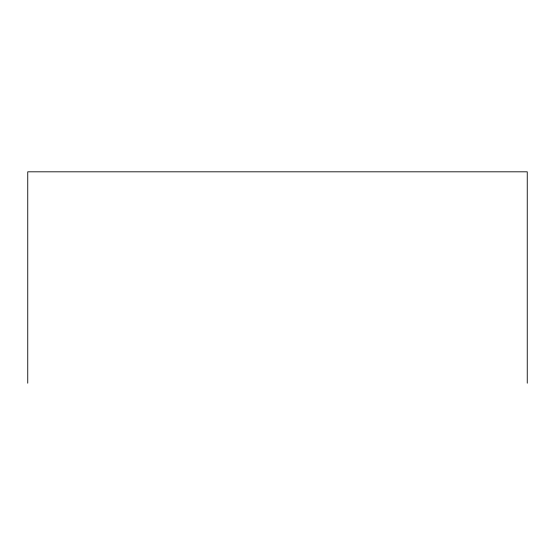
<?xml version="1.0" encoding="UTF-8"?>
<svg xmlns="http://www.w3.org/2000/svg" width="555" height="555" viewBox="0 0 555 555"><rect width="100%" height="100%" fill="white"/><g stroke="black" fill="none" stroke-linecap="round" stroke-linejoin="round"><path stroke-width="0.83" d="M527.25 383.186L527.25 171.814L27.75 171.814L27.75 383.186"/></g></svg>
